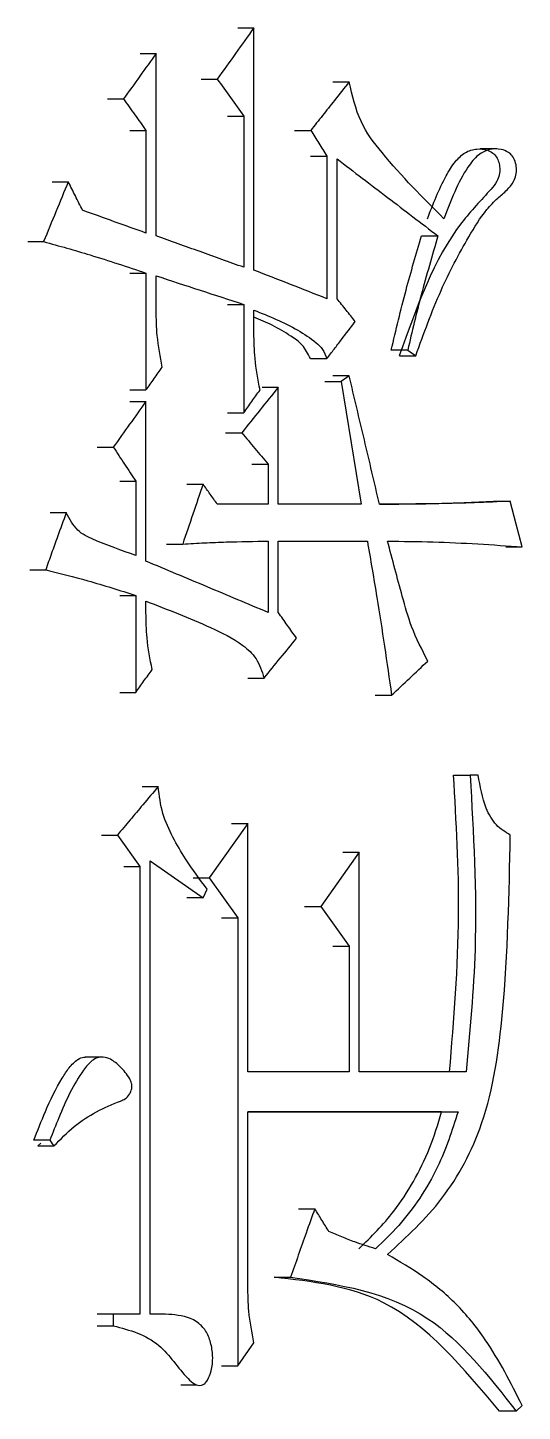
# Model space of a CAD drawing. Header units: millimetres. Extents: x 2379 to 4059, y 879 to 2067.
# Drawn here: x 3135.48 to 3137.35, y 1056.03 to 1061.28 of the extents above; entities that cross this region are included whole.
import ezdxf

# ---------------------------------------------------------------- set-up
doc = ezdxf.new("R2010")
doc.units = ezdxf.units.MM

msp = doc.modelspace()

# ---------------------------------------------------------------- linework, layer by layer
at = {"color": 7, "linetype": 'Continuous', "lineweight": 25}
for p, q in [((3136.2729, 1061.2785), (3136.3343, 1061.2785)), ((3136.3343, 1060.359), (3136.3343, 1061.2785)), ((3135.903, 1061.1812), (3135.9639, 1061.1812)), ((3135.9639, 1060.4889), (3135.9639, 1061.1812)), ((3136.1344, 1061.0838), (3136.1956, 1061.0838)), ((3136.6334, 1061.0731), (3136.6953, 1061.0731)), ((3135.7793, 1061.0081), (3135.8401, 1061.0081)), ((3136.2344, 1060.9432), (3136.2958, 1060.9432)), ((3136.2958, 1060.9432), (3136.2958, 1060.3699)), ((3135.8644, 1060.8891), (3135.9253, 1060.8891)), ((3135.9253, 1060.8891), (3135.9253, 1060.4997)), ((3136.4878, 1060.8891), (3136.5496, 1060.8891)), ((3136.5491, 1060.7917), (3136.611, 1060.7917)), ((3136.611, 1060.7917), (3136.611, 1060.2509)), ((3136.6493, 1060.2509), (3136.6493, 1060.7809)), ((3137.2545, 1060.8186), (3137.1914, 1060.8186)), ((3135.5701, 1060.6944), (3135.6307, 1060.6944)), ((3135.477, 1060.4672), (3135.5374, 1060.4672)), ((3136.9692, 1060.4889), (3137.0316, 1060.4889)), ((3135.9253, 1060.3482), (3135.9253, 1059.9047)), ((3135.9639, 1060.2076), (3135.9639, 1060.3374)), ((3136.2344, 1060.2292), (3136.2958, 1060.2292)), ((3136.2958, 1060.2292), (3136.2958, 1059.8182)), ((3136.3343, 1060.1211), (3136.3343, 1060.2076)), ((3136.9171, 1060.0562), (3136.8549, 1060.0562)), ((3136.9171, 1060.0562), (3136.9477, 1060.0345)), ((3136.5488, 1060.0237), (3136.6109, 1060.0237)), ((3136.6027, 1059.9372), (3136.6646, 1059.9372)), ((3136.6953, 1059.9588), (3136.6333, 1059.9588)), ((3136.6953, 1059.9588), (3136.6646, 1059.9372)), ((3136.3651, 1059.9155), (3136.4267, 1059.9155)), ((3136.4267, 1059.472), (3136.4267, 1059.9155)), ((3135.8644, 1059.8614), (3135.9253, 1059.8614)), ((3135.9253, 1059.2557), (3135.9253, 1059.8614)), ((3136.2344, 1059.8182), (3136.2958, 1059.8182)), ((3136.2267, 1059.7425), (3136.2881, 1059.7425)), ((3135.7406, 1059.6884), (3135.8014, 1059.6884)), ((3136.3267, 1059.6235), (3136.3882, 1059.6235)), ((3136.3882, 1059.6235), (3136.3882, 1059.472)), ((3135.8257, 1059.5586), (3135.8866, 1059.5586)), ((3135.8866, 1059.5586), (3135.8866, 1059.2773)), ((3136.0805, 1059.5477), (3136.1416, 1059.5477)), ((3136.3882, 1059.472), (3136.1956, 1059.472)), ((3136.7412, 1059.472), (3136.4267, 1059.472)), ((3137.2426, 1059.4829), (3137.3057, 1059.4829)), ((3135.5624, 1059.4397), (3135.6229, 1059.4397)), ((3136.0034, 1059.3206), (3136.0644, 1059.3206)), ((3136.3882, 1059.3314), (3136.3882, 1059.061)), ((3136.4267, 1059.3314), (3136.7642, 1059.3314)), ((3136.4267, 1059.061), (3136.4267, 1059.3314)), ((3136.7022, 1059.3314), (3136.7642, 1059.3314)), ((3137.2884, 1059.3098), (3137.3513, 1059.3098)), ((3135.4848, 1059.2232), (3135.5452, 1059.2232)), ((3135.8257, 1059.1259), (3135.8866, 1059.1259)), ((3135.8866, 1059.1259), (3135.8866, 1058.7581)), ((3135.9253, 1059.061), (3135.9253, 1059.1042)), ((3136.3113, 1058.8121), (3136.3728, 1058.8121)), ((3135.8257, 1058.7581), (3135.8866, 1058.7581)), ((3136.7938, 1058.7473), (3136.856, 1058.7473)), ((3137.091, 1058.4444), (3137.1536, 1058.4444)), ((3137.184, 1058.4444), (3137.1536, 1058.4444)), ((3135.9108, 1058.4011), (3135.9717, 1058.4011)), ((3136.3112, 1058.2605), (3136.1648, 1058.055)), ((3136.2498, 1058.2605), (3136.3112, 1058.2605)), ((3136.3112, 1057.3194), (3136.3112, 1058.2605)), ((3135.7561, 1058.2172), (3135.8169, 1058.2172)), ((3135.8169, 1058.2172), (3135.9021, 1058.0982)), ((3136.7336, 1058.1523), (3136.5879, 1057.9468)), ((3136.6716, 1058.1523), (3136.7336, 1058.1523)), ((3136.7336, 1057.3194), (3136.7336, 1058.1523)), ((3135.8412, 1058.0982), (3135.9021, 1058.0982)), ((3135.9021, 1058.0982), (3135.9021, 1056.3999)), ((3135.9407, 1058.1199), (3136.1417, 1057.9792)), ((3135.9408, 1056.3999), (3135.9407, 1058.1199)), ((3136.1036, 1058.055), (3136.1648, 1058.055)), ((3136.1648, 1058.055), (3136.2727, 1057.9035)), ((3136.1417, 1057.9792), (3136.1571, 1058.0117)), ((3136.1417, 1057.9792), (3136.0805, 1057.9792)), ((3136.5261, 1057.9468), (3136.5879, 1057.9468)), ((3136.5879, 1057.9468), (3136.6953, 1057.7953)), ((3136.2114, 1057.9035), (3136.2727, 1057.9035)), ((3136.2727, 1057.9035), (3136.2727, 1056.2052)), ((3136.6333, 1057.7953), (3136.6953, 1057.7953)), ((3136.6953, 1057.7953), (3136.6953, 1057.3194)), ((3135.7562, 1057.3753), (3135.6952, 1057.3753)), ((3136.6953, 1057.3194), (3136.3112, 1057.3194)), ((3137.1383, 1057.3194), (3136.7336, 1057.3194)), ((3136.3112, 1056.5081), (3136.3112, 1057.1679)), ((3136.3112, 1057.1679), (3137.1079, 1057.1679)), ((3137.045, 1057.1679), (3136.3112, 1057.1679)), ((3137.0453, 1057.1679), (3137.1079, 1057.1679)), ((3135.5265, 1057.049), (3135.5154, 1057.0382)), ((3136.5032, 1056.8002), (3136.5649, 1056.8002)), ((3136.4108, 1056.5405), (3136.4728, 1056.5405)), ((3135.8014, 1056.3999), (3135.7406, 1056.3999)), ((3135.8014, 1056.3999), (3135.8014, 1056.3566)), ((3135.9021, 1056.3999), (3135.8014, 1056.3999)), ((3135.9753, 1056.4011), (3135.9408, 1056.4011)), ((3135.7406, 1056.3566), (3135.8014, 1056.3566)), ((3136.2727, 1056.2052), (3136.3343, 1056.2917)), ((3136.2114, 1056.2052), (3136.2727, 1056.2052)), ((3136.0569, 1056.1322), (3136.1185, 1056.1322)), ((3137.3285, 1056.0321), (3137.3513, 1056.0538)), ((3137.3285, 1056.0321), (3137.2654, 1056.0321))]:
    msp.add_line(p, q, dxfattribs=at)
at = {"color": 7, "linetype": 'Continuous', "lineweight": 25, "flags": 128}
for points in [[(3135.8644, 1060.3482), (3135.8814, 1060.3482), (3135.8989, 1060.3482), (3135.9253, 1060.3482)], [(3136.8854, 1060.0345), (3136.9007, 1060.0345), (3136.9164, 1060.0345), (3136.932, 1060.0345), (3136.9477, 1060.0345)], [(3136.6646, 1059.9372), (3136.7029, 1059.7046), (3136.7412, 1059.472)], [(3135.8644, 1059.9047), (3135.8795, 1059.9047), (3135.8949, 1059.9047), (3135.9253, 1059.9047)], [(3137.3513, 1059.3098), (3137.3285, 1059.3963), (3137.3057, 1059.4829)], [(3135.5607, 1057.0598), (3135.5394, 1057.0598), (3135.5197, 1057.0598), (3135.5003, 1057.0598)], [(3135.5607, 1057.0598), (3135.5654, 1057.0533), (3135.57, 1057.0468), (3135.5762, 1057.0382)], [(3135.5154, 1057.0382), (3135.5367, 1057.0382), (3135.5565, 1057.0382), (3135.5762, 1057.0382)]]:
    msp.add_lwpolyline(points, dxfattribs=at)
at = {"color": 7, "linetype": 'Continuous', "lineweight": 25}
for points, knots in [([(3136.3343, 1061.2785), (3136.3112, 1061.2461), (3136.265, 1061.1812), (3136.2188, 1061.1163), (3136.1956, 1061.0838)], [0, 0, 0, 0, 0.5, 1, 1, 1, 1]), ([(3135.9639, 1061.1812), (3135.9433, 1061.1523), (3135.9021, 1061.0946), (3135.8607, 1061.0369), (3135.8401, 1061.0081)], [0, 0, 0, 0, 0.5, 1, 1, 1, 1]), ([(3136.1956, 1061.0838), (3136.2123, 1061.0604), (3136.2458, 1061.0135), (3136.2791, 1060.9666), (3136.2958, 1060.9432)], [0, 0, 0, 0, 0.499999, 1, 1, 1, 1]), ([(3136.6953, 1061.073), (3136.6766, 1061.0494), (3136.6429, 1061.0069), (3136.5943, 1060.9456), (3136.5645, 1060.9079), (3136.5496, 1060.8891)], [0, 0, 0, 0, 0.386049, 0.693024, 1, 1, 1, 1]), ([(3137.0545, 1060.5538), (3136.9746, 1060.6338), (3136.8628, 1060.7458), (3136.7308, 1060.9181), (3136.7073, 1061.021), (3136.6953, 1061.073)], [0, 0, 0, 0, 0.5534418, 0.7739919, 1, 1, 1, 1]), ([(3135.8401, 1061.0081), (3135.8543, 1060.9883), (3135.8827, 1060.9486), (3135.9111, 1060.9089), (3135.9253, 1060.8891)], [0, 0, 0, 0, 0.4999981, 1, 1, 1, 1]), ([(3136.5496, 1060.8891), (3136.5598, 1060.8729), (3136.5803, 1060.8404), (3136.6007, 1060.808), (3136.611, 1060.7917)], [0, 0, 0, 0, 0.5, 1, 1, 1, 1]), ([(3136.6493, 1060.7809), (3136.7131, 1060.7322), (3136.8408, 1060.6349), (3136.968, 1060.5375), (3137.0316, 1060.4889)], [0, 0, 0, 0, 0.5, 1, 1, 1, 1]), ([(3136.9918, 1060.5538), (3137.0133, 1060.6096), (3137.043, 1060.6867), (3137.0939, 1060.7696), (3137.1336, 1060.8079), (3137.1772, 1060.8211), (3137.2135, 1060.8172), (3137.2387, 1060.8049), (3137.2539, 1060.789), (3137.263, 1060.7685), (3137.2668, 1060.7448), (3137.2649, 1060.7194), (3137.2542, 1060.6906), (3137.2036, 1060.6326), (3137.0367, 1060.4607), (3136.9504, 1060.2179), (3136.8851, 1060.0345)], [0, 0, 0, 0, 0.133375, 0.183984, 0.225671, 0.267689, 0.304898, 0.324823, 0.34135, 0.357907, 0.374433, 0.39274, 0.411726, 0.44145, 0.578087, 1, 1, 1, 1]), ([(3136.9477, 1060.0345), (3136.9778, 1060.1184), (3137.0344, 1060.2764), (3137.1307, 1060.4571), (3137.2023, 1060.5756), (3137.2549, 1060.6301), (3137.2916, 1060.66), (3137.3162, 1060.6889), (3137.3279, 1060.7185), (3137.3301, 1060.7456), (3137.3254, 1060.7717), (3137.3143, 1060.7929), (3137.2957, 1060.8091), (3137.2661, 1060.8197), (3137.2261, 1060.8195), (3137.1807, 1060.7969), (3137.1142, 1060.7128), (3137.0804, 1060.6229), (3137.0545, 1060.5538)], [0, 0, 0, 0, 0.197358, 0.371625, 0.468384, 0.517135, 0.556849, 0.588366, 0.607485, 0.626642, 0.645535, 0.663735, 0.679959, 0.706516, 0.74747, 0.788159, 0.837188, 1, 1, 1, 1]), ([(3135.6307, 1060.6944), (3135.6151, 1060.6565), (3135.584, 1060.5808), (3135.5529, 1060.5051), (3135.5374, 1060.4672)], [0, 0, 0, 0, 0.499999, 1, 1, 1, 1]), ([(3135.685, 1060.5862), (3135.6759, 1060.6042), (3135.6578, 1060.6403), (3135.6397, 1060.6764), (3135.6307, 1060.6944)], [0, 0, 0, 0, 0.499998, 1, 1, 1, 1]), ([(3135.9253, 1060.4997), (3135.8853, 1060.5141), (3135.8053, 1060.5429), (3135.7251, 1060.5718), (3135.685, 1060.5862)], [0, 0, 0, 0, 0.499999, 1, 1, 1, 1]), ([(3135.5374, 1060.4672), (3135.5963, 1060.4509), (3135.6908, 1060.4247), (3135.8197, 1060.3833), (3135.8901, 1060.3599), (3135.9253, 1060.3482)], [0, 0, 0, 0, 0.452168, 0.726066, 1, 1, 1, 1]), ([(3136.2958, 1060.3699), (3136.2406, 1060.3897), (3136.1302, 1060.4294), (3136.0194, 1060.469), (3135.9639, 1060.4889)], [0, 0, 0, 0, 0.5000001, 1, 1, 1, 1]), ([(3136.8546, 1060.0562), (3136.8726, 1060.1323), (3136.8989, 1060.2432), (3136.9392, 1060.3866), (3136.959, 1060.4548), (3136.9689, 1060.4889)], [0, 0, 0, 0, 0.52212, 0.761035, 1, 1, 1, 1]), ([(3137.0316, 1060.4889), (3137.0208, 1060.4516), (3136.9991, 1060.3771), (3136.959, 1060.2337), (3136.9336, 1060.1259), (3136.9171, 1060.0562)], [0, 0, 0, 0, 0.260983, 0.521979, 1, 1, 1, 1]), ([(3136.611, 1060.2509), (3136.5649, 1060.2689), (3136.4728, 1060.305), (3136.3805, 1060.341), (3136.3343, 1060.359)], [0, 0, 0, 0, 0.5, 1, 1, 1, 1]), ([(3135.9639, 1060.3374), (3136.0194, 1060.3194), (3136.1302, 1060.2833), (3136.2406, 1060.2473), (3136.2958, 1060.2292)], [0, 0, 0, 0, 0.4999999, 1, 1, 1, 1]), ([(3136.7183, 1060.1643), (3136.7068, 1060.1788), (3136.6838, 1060.2076), (3136.6608, 1060.2365), (3136.6493, 1060.2509)], [0, 0, 0, 0, 0.500001, 1, 1, 1, 1]), ([(3135.9872, 1059.9913), (3135.9795, 1060.031), (3135.9657, 1060.1022), (3135.9645, 1060.1753), (3135.9639, 1060.2076)], [0, 0, 0, 0, 0.558835, 1, 1, 1, 1]), ([(3136.3343, 1060.2076), (3136.3908, 1060.1848), (3136.4722, 1060.1518), (3136.5568, 1060.0961), (3136.5963, 1060.0606), (3136.606, 1060.0361), (3136.6109, 1060.0237)], [0, 0, 0, 0, 0.5541785, 0.8003972, 0.8992106, 1, 1, 1, 1]), ([(3136.5487, 1060.0237), (3136.5392, 1060.0422), (3136.5204, 1060.0788), (3136.4662, 1060.1147), (3136.406, 1060.1516), (3136.3577, 1060.1711), (3136.3343, 1060.1806)], [0, 0, 0, 0, 0.202373, 0.400807, 0.70993, 1, 1, 1, 1]), ([(3136.6109, 1060.0237), (3136.6201, 1060.0357), (3136.6385, 1060.0598), (3136.6743, 1060.1067), (3136.7009, 1060.1416), (3136.7183, 1060.1643)], [0, 0, 0, 0, 0.257094, 0.5141879, 1, 1, 1, 1]), ([(3136.3574, 1059.9047), (3136.3498, 1059.9445), (3136.3361, 1060.0156), (3136.3349, 1060.0888), (3136.3343, 1060.1211)], [0, 0, 0, 0, 0.558835, 1, 1, 1, 1]), ([(3135.9253, 1059.9047), (3135.9356, 1059.9191), (3135.9562, 1059.948), (3135.9768, 1059.9768), (3135.9872, 1059.9913)], [0, 0, 0, 0, 0.5, 1, 1, 1, 1]), ([(3136.8101, 1059.472), (3136.791, 1059.5532), (3136.7527, 1059.7154), (3136.7144, 1059.8777), (3136.6953, 1059.9588)], [0, 0, 0, 0, 0.5, 1, 1, 1, 1]), ([(3136.4267, 1059.9155), (3136.4036, 1059.8867), (3136.3574, 1059.829), (3136.3112, 1059.7713), (3136.2881, 1059.7425)], [0, 0, 0, 0, 0.5, 1, 1, 1, 1]), ([(3136.2958, 1059.8182), (3136.3061, 1059.8326), (3136.3266, 1059.8615), (3136.3472, 1059.8903), (3136.3574, 1059.9047)], [0, 0, 0, 0, 0.5, 1, 1, 1, 1]), ([(3135.9253, 1059.8614), (3135.9046, 1059.8326), (3135.8633, 1059.7749), (3135.822, 1059.7172), (3135.8014, 1059.6884)], [0, 0, 0, 0, 0.5, 1, 1, 1, 1]), ([(3136.2881, 1059.7425), (3136.3048, 1059.7226), (3136.3382, 1059.683), (3136.3715, 1059.6433), (3136.3882, 1059.6235)], [0, 0, 0, 0, 0.499998, 1, 1, 1, 1]), ([(3135.8014, 1059.6884), (3135.8156, 1059.6667), (3135.844, 1059.6235), (3135.8724, 1059.5802), (3135.8866, 1059.5586)], [0, 0, 0, 0, 0.4999982, 1, 1, 1, 1]), ([(3136.1416, 1059.5477), (3136.1288, 1059.5099), (3136.1031, 1059.4342), (3136.0773, 1059.3584), (3136.0644, 1059.3206)], [0, 0, 0, 0, 0.499999, 1, 1, 1, 1]), ([(3136.1956, 1059.472), (3136.1866, 1059.4846), (3136.1687, 1059.5099), (3136.1506, 1059.5351), (3136.1416, 1059.5477)], [0, 0, 0, 0, 0.5000006, 1, 1, 1, 1]), ([(3137.3057, 1059.4829), (3137.2157, 1059.4789), (3137.1233, 1059.4748), (3137.0283, 1059.4733), (3137.0213, 1059.4732), (3137.0143, 1059.4731), (3137.0072, 1059.473), (3137.0002, 1059.4729), (3136.9932, 1059.4728), (3136.9861, 1059.4728), (3136.9791, 1059.4727), (3136.9697, 1059.4726), (3136.9604, 1059.4725), (3136.951, 1059.4725), (3136.9439, 1059.4724), (3136.9369, 1059.4724), (3136.9299, 1059.4723), (3136.9228, 1059.4723), (3136.9158, 1059.4723), (3136.9087, 1059.4722), (3136.8994, 1059.4722), (3136.89, 1059.4722), (3136.8806, 1059.4721), (3136.8735, 1059.4721), (3136.8665, 1059.4721), (3136.8595, 1059.4721), (3136.8524, 1059.4721), (3136.8454, 1059.4721), (3136.8383, 1059.4721), (3136.8313, 1059.4721), (3136.8219, 1059.472), (3136.8148, 1059.472), (3136.8101, 1059.472)], [0, 0, 0, 0, 0.54643, 0.560604, 0.574777, 0.588951, 0.603124, 0.617298, 0.631471, 0.645645, 0.659818, 0.673992, 0.702339, 0.716512, 0.730686, 0.744859, 0.759033, 0.773206, 0.78738, 0.801553, 0.815726, 0.844073, 0.858247, 0.87242, 0.886594, 0.900767, 0.914941, 0.929114, 0.943288, 0.957461, 0.971635, 1, 1, 1, 1]), ([(3136.8101, 1059.4722), (3136.8345, 1059.4722), (3136.9043, 1059.4723), (3137.0486, 1059.4741), (3137.1681, 1059.4795), (3137.2426, 1059.4829)], [0, 0, 0, 0, 0.169125, 0.482016, 1, 1, 1, 1]), ([(3135.6229, 1059.4396), (3135.6119, 1059.4089), (3135.5934, 1059.3575), (3135.5675, 1059.2854), (3135.5526, 1059.244), (3135.5452, 1059.2232)], [0, 0, 0, 0, 0.425233, 0.712616, 1, 1, 1, 1]), ([(3135.8866, 1059.2773), (3135.8334, 1059.2961), (3135.7593, 1059.3222), (3135.6616, 1059.3672), (3135.636, 1059.4153), (3135.623, 1059.4396)], [0, 0, 0, 0, 0.554938, 0.774738, 1, 1, 1, 1]), ([(3136.0644, 1059.3206), (3136.092, 1059.3222), (3136.147, 1059.3253), (3136.255, 1059.3298), (3136.3353, 1059.3308), (3136.3882, 1059.3314)], [0, 0, 0, 0, 0.254777, 0.50956, 1, 1, 1, 1]), ([(3136.7642, 1059.3314), (3136.7764, 1059.2603), (3136.7991, 1059.1278), (3136.8292, 1058.9329), (3136.8471, 1058.8092), (3136.856, 1058.7473)], [0, 0, 0, 0, 0.366425, 0.683185, 1, 1, 1, 1]), ([(3136.8407, 1059.3314), (3136.8983, 1059.3309), (3137.0125, 1059.33), (3137.1827, 1059.3216), (3137.2951, 1059.3137), (3137.3513, 1059.3098)], [0, 0, 0, 0, 0.337206, 0.668546, 1, 1, 1, 1]), ([(3136.9933, 1058.8769), (3136.9713, 1058.9197), (3136.9316, 1058.9968), (3136.8878, 1059.1535), (3136.8591, 1059.2618), (3136.8407, 1059.3314)], [0, 0, 0, 0, 0.308167, 0.555958, 1, 1, 1, 1]), ([(3136.3882, 1059.061), (3136.3112, 1059.0934), (3136.1573, 1059.1583), (3136.0026, 1059.2232), (3135.9253, 1059.2557)], [0, 0, 0, 0, 0.5, 1, 1, 1, 1]), ([(3135.5452, 1059.2232), (3135.5985, 1059.2098), (3135.6824, 1059.1886), (3135.7959, 1059.1544), (3135.8563, 1059.1354), (3135.8866, 1059.1259)], [0, 0, 0, 0, 0.465077, 0.732515, 1, 1, 1, 1]), ([(3135.9253, 1059.1042), (3136.0073, 1059.0723), (3136.1322, 1059.0236), (3136.2733, 1058.9555), (3136.3475, 1058.8897), (3136.3643, 1058.8383), (3136.3728, 1058.8122)], [0, 0, 0, 0, 0.493627, 0.751972, 0.874128, 1, 1, 1, 1]), ([(3135.9485, 1058.8446), (3135.9408, 1058.8844), (3135.927, 1058.9555), (3135.9258, 1059.0287), (3135.9253, 1059.061)], [0, 0, 0, 0, 0.558835, 1, 1, 1, 1]), ([(3136.4958, 1058.9636), (3136.4843, 1058.9798), (3136.4612, 1059.0123), (3136.4382, 1059.0447), (3136.4267, 1059.061)], [0, 0, 0, 0, 0.500002, 1, 1, 1, 1]), ([(3136.3728, 1058.8121), (3136.3933, 1058.8374), (3136.4343, 1058.8879), (3136.4753, 1058.9384), (3136.4958, 1058.9636)], [0, 0, 0, 0, 0.5, 1, 1, 1, 1]), ([(3135.8866, 1058.7581), (3135.8969, 1058.7725), (3135.9175, 1058.8014), (3135.9382, 1058.8302), (3135.9485, 1058.8446)], [0, 0, 0, 0, 0.5, 1, 1, 1, 1]), ([(3136.856, 1058.7473), (3136.8789, 1058.7689), (3136.9247, 1058.8121), (3136.9704, 1058.8553), (3136.9933, 1058.8769)], [0, 0, 0, 0, 0.5, 1, 1, 1, 1]), ([(3137.0755, 1057.3194), (3137.0919, 1057.5177), (3137.1228, 1057.8923), (3137.101, 1058.2678), (3137.0907, 1058.4444)], [0, 0, 0, 0, 0.529593, 1, 1, 1, 1]), ([(3137.1536, 1058.4444), (3137.1663, 1058.2239), (3137.1879, 1057.8479), (3137.1528, 1057.474), (3137.1383, 1057.3194)], [0, 0, 0, 0, 0.586461, 1, 1, 1, 1]), ([(3137.3057, 1058.2172), (3137.2872, 1058.2284), (3137.2495, 1058.2511), (3137.2035, 1058.3321), (3137.1915, 1058.4015), (3137.184, 1058.4444)], [0, 0, 0, 0, 0.268929, 0.548046, 1, 1, 1, 1]), ([(3135.9717, 1058.4011), (3135.9523, 1058.3781), (3135.9168, 1058.3359), (3135.8652, 1058.2746), (3135.833, 1058.2363), (3135.8169, 1058.2172)], [0, 0, 0, 0, 0.375947, 0.687973, 1, 1, 1, 1]), ([(3136.1571, 1058.0117), (3136.1289, 1058.0492), (3136.0822, 1058.1113), (3136.0265, 1058.208), (3135.9841, 1058.2976), (3135.9759, 1058.3664), (3135.9717, 1058.4011)], [0, 0, 0, 0, 0.334836, 0.553745, 0.775373, 1, 1, 1, 1]), ([(3136.8407, 1056.6271), (3136.9128, 1056.6932), (3137.0578, 1056.826), (3137.2269, 1057.1412), (3137.294, 1057.6252), (3137.3013, 1057.9934), (3137.3057, 1058.2172)], [0, 0, 0, 0, 0.1896226, 0.3813011, 0.6238123, 1, 1, 1, 1]), ([(3135.4999, 1057.0598), (3135.5143, 1057.0963), (3135.5462, 1057.1777), (3135.591, 1057.2703), (3135.6337, 1057.3363), (3135.6612, 1057.3642), (3135.6838, 1057.3757), (3135.6932, 1057.3747), (3135.6948, 1057.3745)], [0, 0, 0, 0, 0.2969306, 0.6611888, 0.7869911, 0.9138322, 0.9854391, 1, 1, 1, 1]), ([(3135.5762, 1057.0382), (3135.6013, 1057.0641), (3135.6758, 1057.1411), (3135.7733, 1057.1879), (3135.8478, 1057.2161), (3135.8619, 1057.2316), (3135.8698, 1057.2477), (3135.8726, 1057.2623), (3135.8707, 1057.2777), (3135.8577, 1057.3061), (3135.8303, 1057.3375), (3135.7962, 1057.3667), (3135.7657, 1057.3764), (3135.7415, 1057.3744), (3135.7148, 1057.3586), (3135.657, 1057.2893), (3135.6087, 1057.1814), (3135.572, 1057.0884), (3135.5607, 1057.0598)], [0, 0, 0, 0, 0.115812, 0.344661, 0.368828, 0.393191, 0.409898, 0.422378, 0.434924, 0.453159, 0.514674, 0.56658, 0.599651, 0.625811, 0.651928, 0.703899, 0.908913, 1, 1, 1, 1]), ([(3136.7324, 1056.6487), (3136.7785, 1056.6939), (3136.855, 1056.7688), (3136.9403, 1056.9027), (3137.0039, 1057.0275), (3137.0313, 1057.1209), (3137.045, 1057.1679)], [0, 0, 0, 0, 0.332937, 0.552321, 0.774679, 1, 1, 1, 1]), ([(3137.1079, 1057.1679), (3137.0848, 1057.0964), (3137.0471, 1056.9793), (3136.9644, 1056.8394), (3136.8856, 1056.7342), (3136.825, 1056.6771), (3136.7948, 1056.6487)], [0, 0, 0, 0, 0.34637, 0.567178, 0.784978, 1, 1, 1, 1]), ([(3136.5649, 1056.8002), (3136.554, 1056.7695), (3136.5333, 1056.7109), (3136.5025, 1056.6243), (3136.4827, 1056.5684), (3136.4728, 1056.5405)], [0, 0, 0, 0, 0.354383, 0.677192, 1, 1, 1, 1]), ([(3136.6186, 1056.7136), (3136.6097, 1056.728), (3136.5918, 1056.7569), (3136.5739, 1056.7857), (3136.5649, 1056.8002)], [0, 0, 0, 0, 0.499998, 1, 1, 1, 1]), ([(3136.7948, 1056.6487), (3136.7685, 1056.6568), (3136.7256, 1056.6699), (3136.6672, 1056.6933), (3136.6348, 1056.7069), (3136.6186, 1056.7136)], [0, 0, 0, 0, 0.443144, 0.721519, 1, 1, 1, 1]), ([(3137.3513, 1056.0538), (3137.3075, 1056.1401), (3137.2358, 1056.2812), (3137.104, 1056.4427), (3136.9765, 1056.5469), (3136.8858, 1056.6005), (3136.8407, 1056.6271)], [0, 0, 0, 0, 0.347372, 0.56793, 0.785018, 1, 1, 1, 1]), ([(3137.2654, 1056.0321), (3137.1279, 1056.1964), (3136.8847, 1056.487), (3136.5543, 1056.5243), (3136.4108, 1056.5405)], [0, 0, 0, 0, 0.5655168, 1, 1, 1, 1]), ([(3136.4728, 1056.5405), (3136.6564, 1056.5134), (3136.9891, 1056.4644), (3137.2235, 1056.1659), (3137.3285, 1056.0321)], [0, 0, 0, 0, 0.551895, 1, 1, 1, 1]), ([(3136.3343, 1056.2917), (3136.3267, 1056.3315), (3136.313, 1056.4026), (3136.3118, 1056.4758), (3136.3112, 1056.5081)], [0, 0, 0, 0, 0.558835, 1, 1, 1, 1]), ([(3135.8014, 1056.3566), (3135.8632, 1056.3402), (3135.9751, 1056.3105), (3136.0526, 1056.1858), (3136.1072, 1056.1344), (3136.1315, 1056.1274), (3136.1487, 1056.1371), (3136.1624, 1056.1554), (3136.1752, 1056.1885), (3136.18, 1056.2363), (3136.1733, 1056.2871), (3136.1566, 1056.3339), (3136.1126, 1056.3839), (3136.0345, 1056.4014), (3135.972, 1056.4004), (3135.9408, 1056.3999)], [0, 0, 0, 0, 0.230315, 0.416653, 0.453363, 0.487574, 0.504133, 0.522235, 0.561764, 0.612067, 0.663426, 0.714082, 0.762172, 0.881162, 1, 1, 1, 1])]:
    msp.add_open_spline(points, degree=3, knots=knots, dxfattribs=at)

doc.saveas('drawing.dxf')
